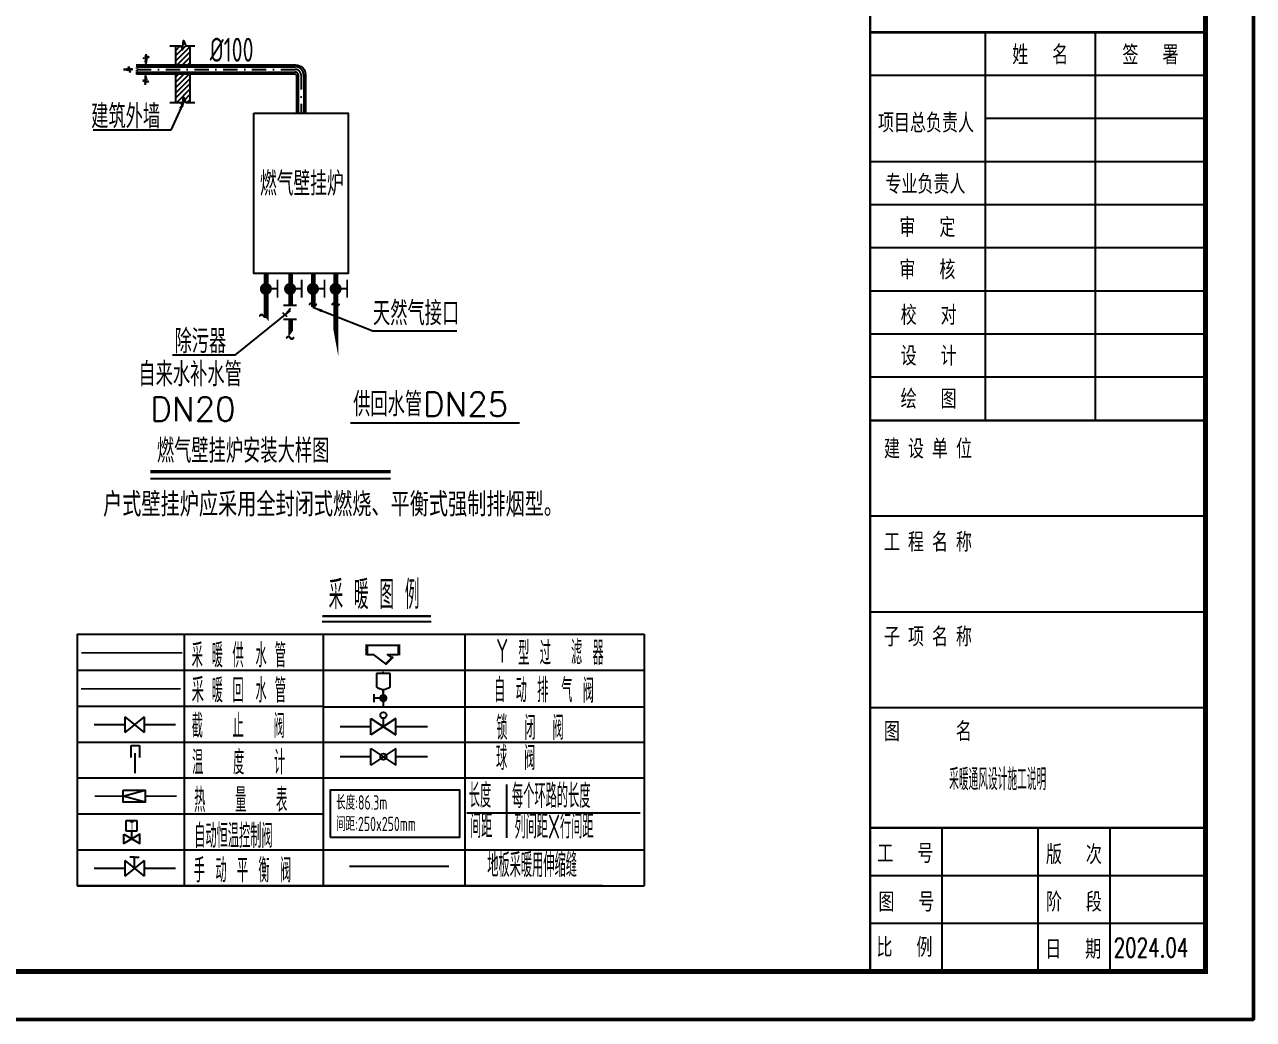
# Model space of a CAD drawing. Header units: millimetres. Extents: x -59400 to 124631, y 0 to 42000.
# Drawn here: x -25648 to 0, y 0 to 20762 of the extents above; entities that cross this region are included whole.
import ezdxf
from ezdxf.enums import TextEntityAlignment as Align

# ---------------------------------------------------------------- set-up
doc = ezdxf.new("R2010")
doc.units = ezdxf.units.MM
doc.header["$LTSCALE"] = 600
for name, pattern in [('DASH', [0.35, 0.25, -0.1]), ('DASHDOT', [1, 0.5, -0.25, 0, -0.25]), ('HIDDEN1', [22, 10, -12])]:
    doc.linetypes.add(name, pattern=pattern)
for name, color, linetype in [('1', 1, 'Continuous'), ('4', 4, 'Continuous'), ('ACS_COM', 7, 'Continuous'), ('ARDIM', 4, 'Continuous'), ('AXIS', 3, 'Continuous'), ('BZ', 3, 'Continuous'), ('CN1', 3, 'Continuous'), ('FG', 5, 'Continuous'), ('GPSCOMMON', 7, 'Continuous'), ('R1', 1, 'Continuous'), ('R2', 2, 'Continuous'), ('TK', 4, 'Continuous'), ('VVVVVBZ', 3, 'Continuous'), ('WALL', 9, 'Continuous'), ('ZX', 2, 'DASHDOT'), ('文字', 7, 'Continuous'), ('采暖', 7, 'Continuous')]:
    doc.layers.add(name, color=color, linetype=linetype)
doc.layers.add('PIPE-地暖供', color=4, linetype='Continuous', lineweight=50)
doc.styles.add('_TCH_DIM', font='SIMPLEX', dxfattribs={"bigfont": 'GBCBIG'})
doc.styles.add('HZ', font='txt', dxfattribs={"bigfont": 'hztxt'})
doc.styles.add('HZTXT1', font='romans.shx', dxfattribs={"width": 0.7, "bigfont": 'GBHZFS.SHX'})
doc.styles.get("Standard").update_dxf_attribs({"font": 'tssdeng.shx', "height": 500, "bigfont": 'tssdchn.shx'})
doc.styles.add('TSSD_Norm', font='gbenor.shx', dxfattribs={"width": 0.7, "bigfont": 'gbcbig.shx'})
doc.styles.add('ZH', font='romans.shx', dxfattribs={"width": 0.8, "bigfont": 'hztxt.shx'})
doc.styles.add('黑体', font='simhei.ttf', dxfattribs={"width": 0.75})
doc.dimstyles.new('BZ', dxfattribs={"dimtxt": 400, "dimasz": 200, "dimexe": 0, "dimexo": 0.0625, "dimgap": 20, "dimtad": 1, "dimdec": 0, "dimrnd": 50, "dimzin": 0, "dimdsep": 46, "dimtxsty": 'Standard', "dimcen": 0.09, "dimdle": 100, "dimadec": 0, "dimazin": 0, "dimtfac": 1, "dimtdec": 0, "dimtofl": 0, "dimtmove": 0, "dimatfit": 3, "dimfxl": 1, "dimtolj": 1, "dimtzin": 0, "dimarcsym": 0})

# ---------------------------------------------------------------- blocks, each defined once
blk = doc.blocks.new('AHBLK1C')
for p, q in [((-2, 2), (-2, 6)), ((-2, 6), (2, 6)), ((0, 6), (0, 6.5)), ((2, 6), (2, 2)), ((0, 0), (0, 1.17))]:
    blk.add_line(p, q)
blk.add_arc((0, 4), 2.83, 225, 315)
at = {"flags": 1}
blk.add_attdef('EAT', (0, 0), '', height=0.1, dxfattribs=at)
blk = doc.blocks.new('M_H0XAZ')
for p, q in [((-37, 87), (37, 87)), ((0, 38), (0, 88))]:
    blk.add_line(p, q)
at = {"const_width": 37.5}
blk.add_lwpolyline([(-19, 0, 1), (19, 0, 1)], format="xyb", close=True, dxfattribs=at)
at = {"flags": 9}
for tag in ['XSIZE', 'YSIZE']:
    blk.add_attdef(tag, (0, 0), '', height=0.5, dxfattribs=at)
blk = doc.blocks.new('$阀门附件$00000201')
for points in [[(-135, 44), (-135, -44)], [(-128, 44), (-128, -44)], [(-128, 37), (128, 37)], [(128, 44), (128, -44)], [(135, 44), (135, -44)], [(-128, -38), (-78, -38), (23, -114)], [(80, -57), (17, -120)], [(86, -61), (22, -124)], [(74, -63), (40, -38), (128, -38)]]:
    blk.add_lwpolyline(points)
for p in [(-135, 0), (135, 0)]:
    blk.add_point(p)
blk = doc.blocks.new('WAT049')
for p, q in [((-1.95, -1.3), (-1.95, 1.3)), ((-1.95, 1.3), (1.95, -1.3)), ((1.95, 1.3), (-1.95, -1.3)), ((1.95, -1.3), (1.95, 1.3))]:
    blk.add_line(p, q)
blk = doc.blocks.new('$阀门附件$00000173')
blk.add_lwpolyline([(-125, -72), (125, 72), (125, -72), (-125, 72)], close=True)
for p in [(-125, 0), (125, 0)]:
    blk.add_point(p)
blk = doc.blocks.new('JZF0')
at = {"layer": '4', "const_width": 30}
blk.add_lwpolyline([(0, -11), (0, 189), (150, 189), (-150, 189)], dxfattribs=at)
at = {"layer": '4', "const_width": 100}
blk.add_lwpolyline([(-54, -5, 1), (46, -5, 1)], format="xyb", close=True, dxfattribs=at)
blk = doc.blocks.new('FJTT')
at = {"layer": 'FG'}
h = blk.add_hatch(dxfattribs=at)
h.set_pattern_fill('ANSI31', color=256, scale=65, angle=90, style=0)
h.set_pattern_definition([(135, (79980.6544, 242310.221), (-5.7452426, -5.7452426), [])])
h.paths.add_polyline_path([(0, 643), (-29, 450), (0, 450), (29, 450)])
for p, q in [((95, 354), (-192, 281)), ((-192, 281), (225, 218)), ((225, 218), (-88, 122)), ((-88, 122), (0, 112)), ((0, 643), (-29, 450)), ((-29, 450), (0, 450)), ((0, 0), (0, 651)), ((0, 643), (29, 450)), ((29, 450), (0, 450)), ((0, 391), (95, 354))]:
    blk.add_line(p, q, dxfattribs=at)
blk = doc.blocks.new('*U15')
at = {"color": 3}
blk.add_lwpolyline([(-59400, 0), (0, 0), (0, 42000), (-59400, 42000)], close=True, dxfattribs=at)
at = {"color": 3, "const_width": 100}
blk.add_lwpolyline([(-56900, 1000), (-1000, 1000), (-1000, 41000), (-56900, 41000)], close=True, dxfattribs=at)
at = {"layer": 'TK', "color": 2}
for p, q in [((-5600, 20600), (-5600, 12500)), ((-3300, 20600), (-3300, 12500)), ((-1000, 19700), (-8000, 19700)), ((-1000, 18800), (-5600, 18800)), ((-1000, 17900), (-8000, 17900)), ((-1000, 17000), (-8000, 17000)), ((-1000, 16100), (-8000, 16100)), ((-1000, 15200), (-8000, 15200)), ((-1000, 14300), (-8000, 14300)), ((-1000, 13400), (-8000, 13400)), ((-1000, 12500), (-8000, 12500)), ((-1000, 10500), (-8000, 10500)), ((-1000, 8500), (-8000, 8500)), ((-1000, 6500), (-8000, 6500)), ((-1000, 4000), (-8000, 4000)), ((-6500, 4000), (-6500, 1000)), ((-4500, 4000), (-4500, 1000)), ((-3000, 4000), (-3000, 1000)), ((-1000, 3000), (-8000, 3000)), ((-1000, 2000), (-8000, 2000))]:
    blk.add_line(p, q, dxfattribs=at)
at = {"layer": 'TK', "color": 2, "const_width": 50, "flags": 128}
for points in [[(-8000, 41000), (-8000, 1000)], [(-1000, 20600), (-8000, 20600)], [(-1000, 12500), (-8000, 12500)], [(-1000, 4000), (-8000, 4000)]]:
    blk.add_lwpolyline(points, dxfattribs=at)
at = {"layer": 'TK', "color": 2, "ltscale": 0.6, "style": '黑体', "width": 0.7}
for s, p in [('姓   名', (-4450, 20150)), ('签   署', (-2150, 20150))]:
    blk.add_text(s, height=350, dxfattribs=at).set_placement(p, align=Align.MIDDLE)
for s, p in [('项目总负责人', (-7837, 18547)), ('专业负责人', (-7681, 17267)), ('审   定', (-7388, 16367)), ('审   核', (-7388, 15481)), ('校   对', (-7363, 14533)), ('设   计', (-7363, 13685)), ('绘   图', (-7363, 12785)), ('建 设 单 位', (-7711, 11745)), ('工 程 名 称', (-7711, 9798)), ('子 项 名 称', (-7711, 7822)), ('图       名', (-7711, 5845)), ('工   号', (-7850, 3303)), ('版   次', (-4331, 3278)), ('图   号', (-7827, 2289)), ('阶   段', (-4331, 2289)), ('比   例', (-7868, 1342)), ('日   期', (-4346, 1303))]:
    blk.add_text(s, height=350, dxfattribs=at).set_placement(p)
at = {"layer": 'TK', "color": 4, "style": 'HZTXT1'}
for tag, height, width, p in [('项目负责1', 400, 0.6, (-4500, 19196)), ('项目负责2', 400, 0.6, (-4500, 18296)), ('专责', 400, 0.6, (-4500, 17396)), ('审定', 400, 0.6, (-4500, 16496)), ('审核', 400, 0.6, (-4500, 15596)), ('校对', 400, 0.6, (-4500, 14696)), ('设计', 400, 0.6, (-4500, 13796)), ('绘图', 400, 0.6, (-4500, 12896)), ('建设单位', 450, 0.6, (-4500, 11050)), ('工号', 400, 0.5, (-5501, 3507)), ('版次', 400, 0.7, (-2138, 3498)), ('阶段', 400, 0.7, (-2138, 2498)), ('比例', 400, 0.7, (-5491, 1513)), ('日期', 400, 0.7, (-2138, 1498))]:
    blk.add_attdef(tag, text='', height=height, dxfattribs=dict(at, width=width)).set_placement(p, align=Align.MIDDLE)
at = {"layer": 'TK', "color": 1, "lineweight": -3, "style": 'HZTXT1', "width": 0.6}
blk.add_attdef('工程名称', text='', height=450, dxfattribs=at).set_placement((-4500, 9050), align=Align.MIDDLE)
at = {"layer": 'TK', "color": 4, "lineweight": -3, "style": 'HZTXT1', "width": 0.6}
blk.add_attdef('子项名称', text='', height=450, dxfattribs=at).set_placement((-4500, 7050), align=Align.MIDDLE)
at = {"layer": 'TK', "color": 1, "lineweight": -3, "style": 'HZTXT1', "width": 0.6}
blk.add_attdef('图名', text='', height=450, dxfattribs=at).set_placement((-4561, 5061), align=Align.MIDDLE_CENTER)
at = {"layer": 'TK', "color": 1, "style": 'HZTXT1', "width": 0.7}
blk.add_attdef('图号', text='', height=400, dxfattribs=at).set_placement((-5491, 2513), align=Align.MIDDLE)

msp = doc.modelspace()

# ---------------------------------------------------------------- hatches: boundary and pattern name
at = {"layer": 'WALL'}
h = msp.add_hatch(dxfattribs=at)
h.set_pattern_fill('ANSI31', color=256, scale=625, style=0)
h.set_pattern_definition([(45, (-129185.906, 156483.74), (-55.242717, 55.242717), [])])
h.paths.add_polyline_path([(-22196, 20315), (-22281, 20315), (-22333, 20429), (-22350, 20232), (-22384, 20315), (-22495, 20315), (-22495, 19919), (-22196, 19919)])
h.paths.add_polyline_path([(-22196, 19732), (-22495, 19732), (-22495, 19135), (-22384, 19135), (-22350, 19052), (-22333, 19249), (-22281, 19135), (-22196, 19135)])

# ---------------------------------------------------------------- linework, layer by layer
msp.add_lwpolyline([(-18377, 14373), (-16628, 14373)])
at = {"layer": 'ACS_COM'}
for points in [[(-22614, 20315), (-22384, 20315), (-22350, 20232), (-22333, 20429), (-22281, 20315), (-22091, 20315)], [(-22614, 19135), (-22384, 19135), (-22350, 19052), (-22333, 19249), (-22281, 19135), (-22091, 19135)]]:
    msp.add_lwpolyline(points, dxfattribs=at)
msp.add_lwpolyline([(-20864, 18911), (-18892, 18911), (-18892, 15566), (-20864, 15566)], close=True, dxfattribs=at)
at = {"layer": 'AXIS', "const_width": 70}
msp.add_lwpolyline([(-23020, 11431), (-18009, 11431)], dxfattribs=at)
at = {"layer": 'AXIS'}
msp.add_lwpolyline([(-23020, 11291), (-18009, 11291)], dxfattribs=at)
at = {"layer": 'CN1'}
for points in [[(-20242, 14905), (-19975, 14905)], [(-22564, 13871), (-21245, 13871), (-20096, 14794)], [(-20166, 14666), (-20260, 14744)], [(-20212, 14704), (-20096, 14841)], [(-20242, 14617), (-19975, 14617)]]:
    msp.add_lwpolyline(points, dxfattribs=at)
at = {"layer": 'FG', "linetype": 'HIDDEN1'}
for points in [[(-23303, 19934), (-23303, 19882), (-19997, 19882, -0.414214), (-19822, 19707), (-19822, 18911)], [(-23303, 19720), (-23303, 19769), (-19997, 19769, -0.414214), (-19935, 19707), (-19935, 18911)]]:
    msp.add_lwpolyline(points, format="xyb", dxfattribs=at)
at = {"layer": 'FG'}
for points in [[(-23303, 19919), (-19985, 19919, -0.414214), (-19785, 19719), (-19785, 18911)], [(-23303, 19732), (-20010, 19732, -0.414214), (-19972, 19694), (-19972, 18911)]]:
    msp.add_lwpolyline(points, format="xyb", dxfattribs=at)
for points in [[(-23303, 19845), (-23303, 19866)], [(-23303, 19782), (-23303, 19807)]]:
    msp.add_lwpolyline(points, dxfattribs=at)
at = {"layer": 'GPSCOMMON', "ltscale": 10}
for p, q in [((-23589, 4659), (-23134, 4785)), ((-23134, 4534), (-23589, 4659))]:
    msp.add_line(p, q, dxfattribs=at)
at = {"layer": 'GPSCOMMON'}
msp.add_lwpolyline([(-23589, 4785), (-23134, 4785), (-23134, 4534), (-23589, 4534)], close=True, dxfattribs=at)
at = {"layer": 'R1'}
msp.add_lwpolyline([(-19152, 15566, 100, 100, 0), (-19152, 14119, 0, 0, 0), (-18844, 12449, 0, 0, 0), (-20605, 14635, 100, 100, 0), (-20605, 15566, 0, 0, 0)], format="xyseb", dxfattribs=at)
at = {"layer": 'R2'}
for points in [[(-20096, 14629, 0, 0, 0), (-20096, 14905, 100, 100, 0), (-20096, 15566, 0, 0, 0)], [(-23327, 13075, 0, 0, 0), (-20997, 13075, 0, 0, 0), (-20096, 14305, 100, 100, 0), (-20096, 14617, 0, 0, 0)]]:
    msp.add_lwpolyline(points, format="xyseb", dxfattribs=at)
at = {"layer": 'R2', "const_width": 100}
msp.add_lwpolyline([(-19620, 14867), (-19620, 15566)], dxfattribs=at)
at = {"layer": 'VVVVVBZ'}
msp.add_lwpolyline([(-18844, 12449), (-15315, 12449)], dxfattribs=at)
at = {"layer": 'WALL'}
for points in [[(-22495, 20315), (-22495, 19919)], [(-22196, 20315), (-22196, 19919)], [(-22495, 19732), (-22495, 19135)], [(-22196, 19732), (-22196, 19135)]]:
    msp.add_lwpolyline(points, dxfattribs=at)
at = {"layer": 'ZX', "linetype": 'DASHDOT'}
msp.add_lwpolyline([(-23303, 19826), (-19997, 19826, -0.414214), (-19878, 19707), (-19878, 18911)], format="xyb", dxfattribs=at)
at = {"layer": '采暖'}
for p, q in [((-19438, 8306), (-17163, 8306)), ((-24551, 8039), (-24551, 2789)), ((-24551, 8039), (-12715, 8039)), ((-22316, 8039), (-22316, 2789)), ((-19413, 8039), (-19413, 2849)), ((-19413, 8039), (-19413, 2849)), ((-19413, 8039), (-19413, 2849)), ((-19413, 8039), (-19413, 2849)), ((-19413, 8039), (-19413, 2849)), ((-19413, 8039), (-19413, 2849)), ((-19413, 8039), (-12715, 8039)), ((-19413, 8039), (-19413, 2789)), ((-16461, 8039), (-16461, 2789)), ((-12715, 8039), (-12715, 2789)), ((-24551, 7289), (-19413, 7289)), ((-19413, 7289), (-12715, 7289)), ((-18161, 6882), (-18161, 6546)), ((-24551, 6539), (-19413, 6539)), ((-19413, 6522), (-12715, 6522)), ((-23558, 6313), (-23558, 5987)), ((-23558, 6313), (-23154, 5987)), ((-23154, 6313), (-23558, 5987)), ((-23154, 6313), (-23154, 5987)), ((-18158, 6110), (-18158, 6285)), ((-24551, 5789), (-19413, 5789)), ((-23422, 5464), (-23422, 5720)), ((-23422, 5720), (-23247, 5720)), ((-23247, 5720), (-23247, 5464)), ((-19413, 5789), (-12715, 5789)), ((-23340, 5140), (-23340, 5557)), ((-24551, 5039), (-19413, 5039)), ((-19413, 5039), (-12715, 5039)), ((-15583, 3793), (-15583, 4903)), ((-24551, 4289), (-19413, 4289)), ((-16417, 4308), (-12798, 4308)), ((-24551, 3539), (-19413, 3539)), ((-23356, 3383), (-23452, 3383)), ((-23356, 3383), (-23259, 3383)), ((-23356, 3152), (-23356, 3383)), ((-19413, 3539), (-12715, 3539)), ((-23558, 3315), (-23558, 2989)), ((-23154, 3315), (-23558, 2989)), ((-23558, 3315), (-23154, 2989)), ((-23154, 3315), (-23154, 2989)), ((-24551, 2789), (-19413, 2789)), ((-24304, 2789), (-12715, 2789)), ((-19413, 2789), (-12715, 2789))]:
    msp.add_line(p, q, dxfattribs=at)
at = {"layer": '采暖', "color": 3}
for p, q in [((-23528, 4150), (-23303, 4150)), ((-23528, 3926), (-23528, 4150)), ((-23303, 4150), (-23303, 3926)), ((-23303, 3926), (-23528, 3926)), ((-23410, 3767), (-23410, 3926))]:
    msp.add_line(p, q, dxfattribs=at)
at = {"layer": '采暖', "color": 0}
for p, q in [((-24543, 2789), (-18415, 2789)), ((-18415, 2789), (-24543, 2789)), ((-13589, 2789), (-18415, 2789)), ((-18415, 2789), (-13477, 2789)), ((-18415, 2789), (-13477, 2789))]:
    msp.add_line(p, q, dxfattribs=at)
at = {"layer": '采暖'}
for points, const_width in [([(-19434, 8417), (-17163, 8417)], 50), ([(-24463, 7650), (-22355, 7650)], 40), ([(-24202, 6150), (-23558, 6150)], 40), ([(-23154, 6150), (-22492, 6150)], 40), ([(-19062, 6110), (-18418, 6110)], 40), ([(-17899, 6110), (-17237, 6110)], 40), ([(-19062, 5482), (-18418, 5482)], 40), ([(-17899, 5482), (-17237, 5482)], 40), ([(-24182, 4659), (-23589, 4659)], 40), ([(-23134, 4659), (-22472, 4659)], 40), ([(-24202, 3152), (-23558, 3152)], 40), ([(-23154, 3152), (-22492, 3152)], 40)]:
    msp.add_lwpolyline(points, dxfattribs=dict(at, const_width=const_width))
at = {"layer": '采暖', "linetype": 'DASH', "const_width": 40}
msp.add_lwpolyline([(-24470, 6900), (-22389, 6900)], dxfattribs=at)
at = {"layer": '采暖'}
msp.add_lwpolyline([(-19264, 3796), (-19264, 4788), (-16570, 4788), (-16570, 3796)], close=True, dxfattribs=at)
at = {"layer": '采暖', "linetype": 'DASH', "lineweight": 80, "const_width": 40}
msp.add_lwpolyline([(-18872, 3193), (-16791, 3193)], dxfattribs=at)
at = {"layer": '采暖'}
for centre in [(-18158, 6349), (-18158, 5482)]:
    msp.add_circle(centre, 64.4, dxfattribs=at)

# ---------------------------------------------------------------- block references
at = {"layer": '1', "xscale": -1.25, "yscale": 1.25, "zscale": 1.25, "rotation": 270.0000000000031}
for p in [(-20605, 15250), (-20100, 15250), (-19623, 15250), (-19150, 15250)]:
    msp.add_blockref('JZF0', p, dxfattribs=at)
at = {"layer": 'BZ', "yscale": 0.2999999999883585, "zscale": 0.3}
for p, xscale, rotation in [((-23114, 20145), -0.3000000000465661, 180), ((-23387, 19826), -0.2999999999883585, 90.00000000000311)]:
    msp.add_blockref('FJTT', p, dxfattribs=dict(at, xscale=xscale, rotation=rotation))
at = {"layer": 'BZ', "xscale": 0.3000000000465661, "yscale": 0.3000000000465661, "zscale": 0.3000000000465661}
msp.add_blockref('FJTT', (-23121, 19506), dxfattribs=at)
at = {"layer": 'PIPE-地暖供'}
ref = msp.add_blockref('*U15', (0, 0), dxfattribs=at)
ref.add_attrib('日期', '2024.04', dxfattribs={"layer": 'TK', "color": 4, "height": 400, "style": 'HZTXT1', "width": 0.7}).set_placement((-2138, 1498), align=Align.MIDDLE)
ref.add_attrib('图名_001', '采暖通风设计施工说明', (-6350, 4784), dxfattribs={"layer": 'TK', "color": 1, "lineweight": -3, "height": 450, "style": 'HZTXT1', "width": 0.6})
at = {"layer": '采暖'}
for name, p, xscale, yscale, zscale in [('$阀门附件$00000201', (-18174, 7713), 2.548965517241379, 2.548965517241379, 2.548965517241379), ('AHBLK1C', (-18161, 6799), -70.3125, 70.3125, 70.3125), ('WAT049', (-18158, 6110), 133.1200000001118, 133.1199999998789, 133.1199999998789), ('WAT049', (-18158, 5482), 133.1200000001118, 133.1199999998789, 133.1199999998789)]:
    msp.add_blockref(name, p, dxfattribs=dict(at, xscale=xscale, yscale=yscale, zscale=zscale))
for name, p, xscale, yscale, zscale, rotation in [('M_H0XAZ', (-18161, 6705), -2.270270270295441, 2.270270270295441, 2.27027027027027, 90), ('$阀门附件$00000173', (-23410, 3767), -1.347930076532066, 1.347930075949989, 1.347930076144802, 180)]:
    msp.add_blockref(name, p, dxfattribs=dict(at, xscale=xscale, yscale=yscale, zscale=zscale, rotation=rotation))

# ---------------------------------------------------------------- texts
at = {"layer": 'ARDIM', "style": 'HZ', "width": 0.7}
msp.add_text('燃气壁挂炉', height=500, dxfattribs=at).set_placement((-20736, 17191))
at = {"layer": 'BZ', "width": 0.7}
for s, p in [('%%C100', (-21782, 19986)), ('~', (-19744, 14657)), ('~', (-19270, 14657)), ('~', (-20781, 14421)), ('~', (-20220, 13962))]:
    msp.add_text(s, height=500, dxfattribs=at).set_placement(p)
at = {"layer": 'BZ', "style": '_TCH_DIM'}
for s, p in [('天然气接口', (-18376, 14486)), ('DN25', (-17330, 12590)), ('DN20', (-23020, 12488)), ('燃气壁挂炉安装大样图', (-22887, 11616))]:
    msp.add_text(s, height=500, dxfattribs=at).set_placement(p)
at = {"layer": 'BZ', "char_height": 500, "style": '_TCH_DIM'}
for s, insert, attachment_point in [('\\A1;建筑外墙', (-22818, 18845), 6), ('除污器', (-22519, 14152), 4), ('自来水补水管', (-23273, 13463), 4), ('供回水管', (-18790, 12837), 4)]:
    msp.add_mtext(s, dxfattribs=dict(at, insert=insert, attachment_point=attachment_point))
at = {"layer": '文字', "color": 1, "style": 'ZH', "width": 0.8}
msp.add_text('户式壁挂炉应采用全封闭式燃烧、平衡式强制排烟型。', height=500, dxfattribs=at).set_placement((-24010, 10496))
at = {"layer": '采暖', "style": 'TSSD_Norm'}
for s, height, width, p in [('采 暖 图 例', 600, 0.7, (-19301, 8564)), ('滤', 500, 0.65, (-14244, 7406)), ('采', 500, 0.65, (-22160, 7346)), ('暖', 500, 0.65, (-21743, 7346)), ('供', 500, 0.65, (-21309, 7346)), ('水', 500, 0.65, (-20829, 7346)), ('管', 500, 0.65, (-20427, 7346)), ('Y ', 500, 0.65, (-15804, 7441)), ('型', 500, 0.65, (-15346, 7391)), ('过', 500, 0.65, (-14896, 7391)), ('器', 500, 0.65, (-13794, 7397)), ('采', 510, 0.7, (-22160, 6614)), ('暖', 500, 0.65, (-21743, 6614)), ('回', 500, 0.65, (-21309, 6614)), ('水', 500, 0.65, (-20829, 6614)), ('管', 500, 0.65, (-20427, 6614)), ('自', 500, 0.65, (-15849, 6619)), ('动', 500, 0.65, (-15399, 6619)), ('排', 500, 0.65, (-14950, 6619)), ('气', 500, 0.65, (-14448, 6617)), ('阀', 500, 0.65, (-13998, 6608)), ('截', 500, 0.65, (-22160, 5873)), ('止', 500, 0.65, (-21306, 5873)), ('阀', 500, 0.65, (-20451, 5873)), ('锁  闭  阀', 500, 0.65, (-15803, 5834)), ('温', 500, 0.65, (-22151, 5112)), ('度', 500, 0.65, (-21296, 5112)), ('计', 500, 0.65, (-20442, 5112)), ('球  阀', 500, 0.65, (-15809, 5204)), ('热', 500, 0.65, (-22108, 4329)), ('表', 500, 0.65, (-20399, 4329)), ('长度', 500, 0.65, (-16376, 4421)), ('每个环路的长度', 500, 0.65, (-15475, 4413)), ('量', 500, 0.65, (-21253, 4329)), ('长度:86.3m', 300, 0.7, (-19146, 4377)), ('自动恒温控制阀', 500, 0.65, (-22108, 3579)), ('间距:250x250mm', 300, 0.7, (-19146, 3929)), ('间距', 500, 0.65, (-16353, 3785)), ('列间距X行间距', 500, 0.65, (-15424, 3775)), ('手', 500, 0.65, (-22116, 2859)), ('动', 500, 0.65, (-21666, 2859)), ('平', 500, 0.65, (-21217, 2859)), ('衡', 500, 0.65, (-20768, 2859)), ('阀', 500, 0.65, (-20318, 2859)), ('地板采暖用伸缩缝', 500, 0.65, (-15991, 2971))]:
    msp.add_text(s, height=height, dxfattribs=dict(at, width=width)).set_placement(p)
at = {"layer": '采暖', "color": 4, "ltscale": 0.1, "style": 'TSSD_Norm', "width": 0.7}
msp.add_text('T', height=200, dxfattribs=at).set_placement((-23456, 3928))

# ---------------------------------------------------------------- leaders
at = {"layer": 'BZ', "annotation_type": 0, "has_hookline": 1, "hookline_direction": 1, "text_width": 1401}
msp.add_leader([(-22311, 19187), (-22598, 18558), (-22798, 18558)], dimstyle='BZ', dxfattribs=at)
at = {"layer": 'BZ'}
msp.add_leader([(-19633, 14861), (-18377, 14373)], dimstyle='BZ', dxfattribs=at)

doc.saveas('drawing.dxf')
